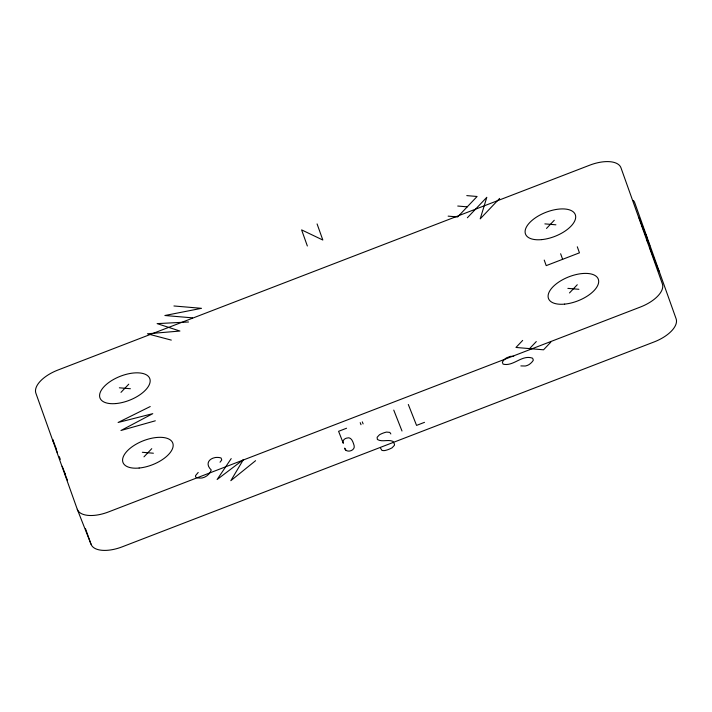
<?xml version="1.0" encoding="UTF-8"?>
<svg xmlns="http://www.w3.org/2000/svg" width="712" height="712" viewBox="0 0 712 712"><rect width="100%" height="100%" fill="white"/><g stroke="black" fill="none" stroke-linecap="round" stroke-linejoin="round"><path stroke-width="1.07" d="M231.204 458.608L217.124 479.514L243.379 459.641L230.83 480.68L255.59 460.682M120.978 392.357L128.756 384.177M143.975 456.846L151.754 448.667M198.203 472.439L195.64 475.509A5.714 2.741 -21.5 0 0 196.325 477.467A13.136 6.31 -21.5 0 0 202.163 477.957C206.231 477.12 210.031 473.934 211.25 469.973C205.421 464.518 208.135 458.875 215.264 457.531A13.136 6.31 -21.5 0 1 221.103 458.03L221.752 459.997L220.026 462.222M467.366 217.765L486.803 197.313L480.208 218.86L499.646 198.408M546.505 228.436L554.274 220.257M522.67 340.407L515.969 347.456L543.541 349.806L550.812 342.152M569.502 292.926L577.272 284.747M529.586 348.613L536.287 341.564M150.232 406.543L118.103 422.483L152.769 413.663L120.96 430.493L155.314 420.801M346.557 428.241L338.583 431.312L343.291 443.273C342.178 440.764 344.394 438.53 346.762 438.085C351.47 436.322 353.108 442.232 354.104 445.543C355.68 450.803 345.916 453.651 344.626 448.124L345.765 450.144M424.503 422.341L416.556 425.402L408.314 404.487M188.52 321.993L157.121 323.622L179.922 331.036L147.446 333.803L171.298 340.105M466.778 195.613L477.093 196.485L457.647 216.946L448.142 216.137M457.745 206.035L467.25 206.845M544.876 223.88L555.903 224.814M567.873 288.369L578.901 289.303M173.933 305.973L201.505 308.323L164.881 315.505L192.454 317.846M513.699 356.32L510.486 356.338L506.472 357.86A13.136 6.31 -21.5 0 0 502.352 362.194L503.072 364.135C513.459 366.84 521.932 354.238 532.612 358.216L533.332 360.138A13.136 6.31 -21.5 0 1 529.212 364.473A5.714 2.741 -21.5 0 1 525.198 366.012L520.855 365.915M119.358 387.8L130.385 388.734M142.347 452.289L153.383 453.224M658.511 270.382L657.719 268.388L658.894 271.254L649.709 247.66M639.038 217.747L647.279 238.662L645.909 234.809M641.557 224.805L649.798 245.729M646.852 239.686L647.662 241.742M647.217 240.701L648.027 242.765M393.754 410.094L401.995 431.009M362.301 421.851L363.111 423.907M360.21 422.652L361.02 424.717M56.577 449.459L52.652 439.491L53.685 442.401M59.212 456.561L60.315 459.356M56.301 449.753L57.467 452.832M62.202 466.271L65.335 474.245M64.721 473.338L67.462 480.306M77.279 509.294A28.507 13.688 -21.5 0 0 108.473 511.946L640.373 307.041A28.507 13.688 -21.5 0 0 662.374 283.901L620.98 167.818A28.507 13.688 -21.5 0 0 589.785 165.166L57.877 370.062A28.507 13.688 -21.5 0 0 35.885 393.211L77.279 509.294L91.02 544.182A28.507 13.688 -21.5 0 0 122.215 546.834L654.123 341.938A28.507 13.688 -21.5 0 0 676.115 318.789L634.721 202.706A28.507 13.688 -21.5 0 0 633.306 200.392M577.298 246.797L579.452 252.831L546.211 265.638L544.226 260.076M560.638 253.757L562.622 259.31M317.08 223.915L322.83 240.033L301.603 229.878L307.353 245.996M390.844 433.955L389.802 432.389L386.5 432.077A13.136 6.31 -21.5 0 0 379.452 434.792L377.129 437.275L377.369 439.464C381.952 442.366 388.058 439.179 392.917 441.351L394.475 444.146L394.412 445.329L392.098 447.786A13.136 6.31 -21.5 0 1 385.058 450.5A5.714 2.741 -21.5 0 1 381.739 450.207L380.475 447.964M85.431 528.491L91.02 544.182M564.652 304.113A26.718 12.834 -21.5 0 0 598.32 279.238A26.718 12.834 -21.5 0 0 557.184 283.171A26.718 12.834 -21.5 0 0 564.652 304.113M116.136 403.544A26.718 12.834 -21.5 0 0 149.805 378.668A26.718 12.834 -21.5 0 0 108.669 382.602A26.718 12.834 -21.5 0 0 116.136 403.544M541.654 239.624A26.718 12.834 -21.5 0 0 575.323 214.748A26.718 12.834 -21.5 0 0 534.187 218.682A26.718 12.834 -21.5 0 0 541.654 239.624M139.134 468.033A26.718 12.834 -21.5 0 0 172.802 443.158A26.718 12.834 -21.5 0 0 131.667 447.092A26.718 12.834 -21.5 0 0 139.134 468.033"/></g></svg>
